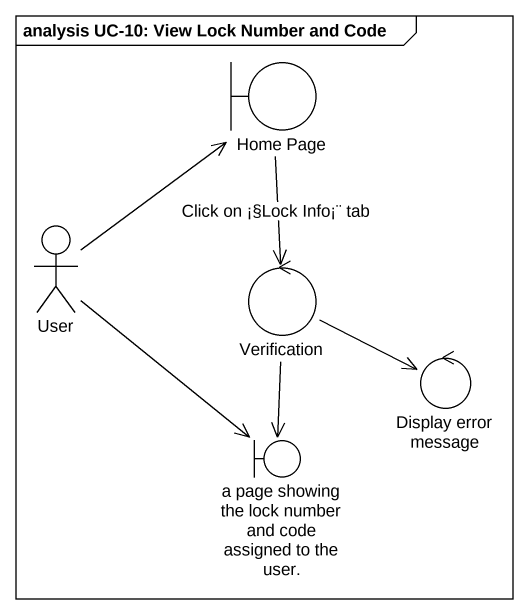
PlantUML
@startuml
mainframe analysis UC-10: View Lock Number and Code
boundary "Home Page" as Home_Page
actor User
control Verification
control "Display error message" as Display_error_message
boundary "a page showing the lock number and code assigned to the user." as a_page_showing_the_lock
Home_Page --> Verification : Click on ¡§Lock Info¡¨ tab
User -up-> Home_Page
User --> a_page_showing_the_lock
Verification -right-> Display_error_message
Verification --> a_page_showing_the_lock
@enduml
